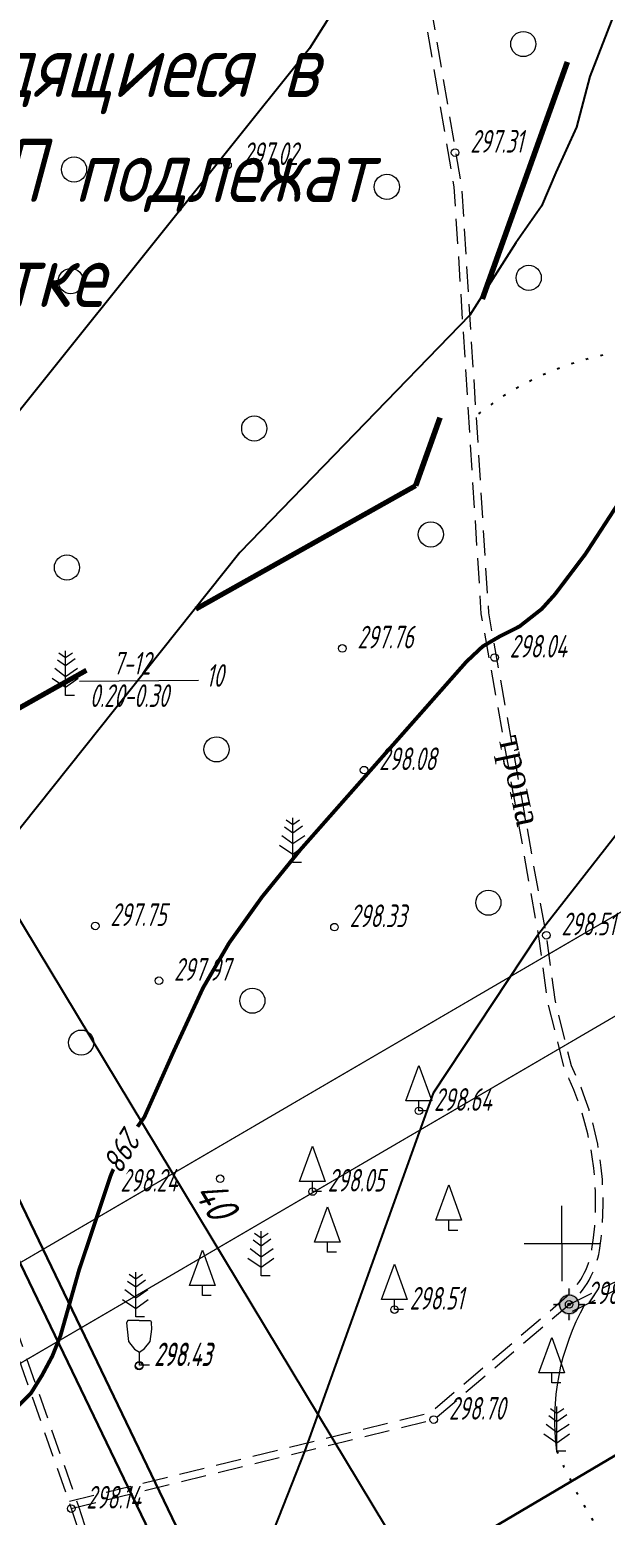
# Model space of a CAD drawing. Header units: metres. Extents: x -857 to 4713, y -766 to 4803.
# Drawn here: x 1919.6 to 1942.5, y 2021.8 to 2080.9 of the extents above; entities that cross this region are included whole.
import ezdxf
from ezdxf.lldxf.tags import DXFTag

# ---------------------------------------------------------------- set-up
doc = ezdxf.new("R2010")
doc.units = ezdxf.units.M
for name, pattern in [('71327800', [1, 0, -1]), ('DASHED', [0.75, 0.5, -0.25]), ('DASHEDX2', [1.5, 1, -0.5])]:
    doc.linetypes.add(name, pattern=pattern)
for name, color, linetype, lineweight, transparency in [('31252100', 7, 'Continuous', 18, 0.65), ('71133200', 7, 'Continuous', 18, 0.65), ('71133600', 7, 'Continuous', 18, 0.65), ('71133800', 7, 'Continuous', 18, 0.65), ('Commun', 7, 'Continuous', 18, 0.65), ('CONTOURS-LABEL', 7, 'Continuous', 18, 0.65), ('GEO_POINTS', 7, 'Continuous', 18, 0.65), ('Grid', 7, 'Continuous', 18, 0.65), ('Otm', 7, 'Continuous', 18, 0.65), ('Sit', 7, 'Continuous', 18, 0.65), ('Text', 7, 'Continuous', 18, 0.65), ('Us_znak', 7, 'Continuous', 18, 0.65), ('Us_znak_fon', 7, 'Continuous', 18, 0.65), ('Рамка и сетка', 7, 'Continuous', 18, 0.65)]:
    doc.layers.add(name, color=color, linetype=linetype, lineweight=lineweight, transparency=transparency)
for name, color, linetype in [('71327800', 7, 'Continuous'), ('R_Поверхность1_CNT-MAJ', 7, 'Continuous'), ('R_Поверхность1_CNT-MIN', 7, 'Continuous')]:
    doc.layers.add(name, color=color, linetype=linetype)
doc.layers.add('оси и размеры', color=7, linetype='Continuous', lineweight=18)
doc.styles.add('eskd', font='ESKD1.shx', dxfattribs={"width": 1.2, "oblique": 15})
doc.styles.get("Standard").update_dxf_attribs({"font": 'GOST_0.TTF', "oblique": 15})
doc.styles.add('style1', font='times.ttf', dxfattribs={"height": 1})
tags = doc.linetypes.add('122-6_3 Газопровод-тр.подземный', pattern='A,8,-2,8,-2,2.7,["Г",Standard,S=2.5,R=0,X=0,Y=-1.25],-2.5,2.8,-2,8,-2,8,-2', length=50).pattern_tags.tags
tags[12] = DXFTag(74, 10)
doc.linetypes.add('KABELww_500', pattern='A,0.0001,-0.4,[131,ltypeshp.shx,S=0.4,R=90,X=0.4,Y=-0.4],0.2,[131,ltypeshp.shx,S=0.2,R=90,X=0.4,Y=-0.2],3.6,[131,ltypeshp.shx,S=0.2,R=-90,X=-0.4,Y=0.2],0.2,[131,ltypeshp.shx,S=0.4,R=-90,X=-0.4,Y=0.4],-0.8,4,-0.4', length=9.6001)
doc.dimstyles.new('ISO-25', dxfattribs={"dimtxt": 2.5, "dimasz": 2.5, "dimexe": 1.25, "dimexo": 0.625, "dimtad": 1, "dimtxsty": 'Standard', "dimcen": 2.5, "dimadec": 0, "dimazin": 0, "dimtfac": 1, "dimtmove": 0, "dimatfit": 3, "dimfxl": 1, "dimarcsym": 0})

# ---------------------------------------------------------------- blocks, each defined once
blk = doc.blocks.new('31252100a')
blk.add_circle((0, 0), 1)
blk = doc.blocks.new('GRID')
at = {"layer": 'Grid', "color": 104}
blk.add_line((-1.5, 0), (1.5, 0), dxfattribs=at)
for points in [[(0, 0), (0, 1.5)], [(0, 0), (0, -1.5)]]:
    blk.add_lwpolyline(points, dxfattribs=at)
blk = doc.blocks.new('71133800')
blk.add_lwpolyline([(0.71, 0), (0, 0), (0, 0.8), (-1.03, 0.8), (0, 3.61), (1.01, 0.8), (-0.03, 0.8)])
at = {"style": 'eskd', "oblique": 15}
blk.add_attdef('Z', (1.57, -0.8), '', height=2, dxfattribs=at)
blk = doc.blocks.new('71133200')
for p, q in [((-0.924145, 3.560442), (-1.024145, 3.360442)), ((-0.024145, 3.560442), (-0.924145, 3.560442)), ((-0.024145, 3.560442), (0.875855, 3.560442)), ((0.875855, 3.560442), (0.958164, 3.395824)), ((-1.024145, 3.360442), (-0.977382, 2.864397)), ((-0.977382, 2.864397), (-0.861899, 1.88241)), ((0.861899, 1.88241), (0.975974, 2.864397)), ((0.975974, 2.864397), (0.958164, 3.395824)), ((-0.861899, 1.88241), (-0.374616, 1.28565)), ((-0.374616, 1.28565), (0, 1.039723)), ((0, 1.039723), (0.401375, 1.321765)), ((0.401375, 1.321765), (0.861899, 1.88241)), ((0, 0), (0, 1.039723)), ((0.8, 0), (0, 0))]:
    blk.add_line(p, q)
at = {"style": 'eskd', "oblique": 14.99997778}
blk.add_attdef('Z', (1.873004, -0.239356), '', height=2, dxfattribs=at)
blk = doc.blocks.new('71133600')
for p, q in [((-0.52, 3.39), (0, 3.02)), ((0, 3.02), (0.55, 3.39)), ((-0.86, 2.16), (0, 1.51)), ((0, 1.51), (0.96, 2.16))]:
    blk.add_line(p, q)
for points in [[(0.71, 0), (0, 0), (0, 3.55)], [(-0.64, 2.84), (0, 2.37), (0, 2.37), (0.78, 2.93)], [(-1.05, 1.38), (0, 0.67), (1, 1.38)]]:
    blk.add_lwpolyline(points)
at = {"style": 'eskd', "oblique": 15}
blk.add_attdef('Z', (2.03, -0.19), '', height=2, dxfattribs=at)
blk = doc.blocks.new('POINT')
at = {"layer": 'Us_znak', "linetype": 'Continuous', "lineweight": -2}
h = blk.add_hatch(color=0, dxfattribs=at)
edge = h.paths.add_edge_path()
edge.add_arc((0, 0), 0.05, 0, 360)
at = {"layer": 'Us_znak_fon', "linetype": 'Continuous', "true_color": 0xffffff}
blk.add_hatch(color=7, dxfattribs=at).paths.add_polyline_path([(-0.422, 0.05, -0.346708), (-0.05, 0.422), (-0.05, 0.625), (0.05, 0.625), (0.05, 0.422, -0.346708), (0.422, 0.05), (0.625, 0.05), (0.625, -0.05), (0.422, -0.05, -0.346708), (0.05, -0.422), (0.05, -0.625), (-0.05, -0.625), (-0.05, -0.422, -0.346708), (-0.422, -0.05), (-0.625, -0.05), (-0.625, 0.05)])
at = {"layer": 'Us_znak', "color": 0, "linetype": 'Continuous', "lineweight": -2}
for p, q in [((0, 0.375), (0, 0.625)), ((-0.625, 0), (-0.375, 0)), ((0.375, 0), (0.625, 0)), ((0, -0.625), (0, -0.375))]:
    blk.add_line(p, q, dxfattribs=at)
for radius in [0.375, 0.05]:
    blk.add_circle((0, 0), radius, dxfattribs=at)
blk = doc.blocks.new('*D357')
at = {"color": 0, "lineweight": -2, "transparency": 16777216}
for p, q in [((1915.715, 2051.942), (1915.983, 2052.104)), ((1916.093, 2050.711), (1936.366, 2017.102)), ((1937.279, 2016.193), (1937.547, 2016.355))]:
    blk.add_line(p, q, dxfattribs=at)
at = {"color": 0, "transparency": 16777216}
for points in [[(1916.272, 2050.818), (1915.915, 2050.603), (1915.448, 2051.781)], [(1936.544, 2017.21), (1936.188, 2016.994), (1937.012, 2016.032)]]:
    blk.add_solid(points, dxfattribs=at)
at = {"layer": 'Defpoints', "color": 0, "transparency": 16777216}
for p in [(1915.448, 2051.781), (1937.012, 2016.032, 300.747), (1937.012, 2016.032)]:
    blk.add_point(p, dxfattribs=at)
at = {"color": 0, "transparency": 16777216, "insert": (1927.032, 2034.391), "char_height": 1.25, "attachment_point": 5, "rotation": 301.09857}
blk.add_mtext('40', dxfattribs=at)

msp = doc.modelspace()

# ---------------------------------------------------------------- linework, layer by layer
at = {"layer": '71327800', "linetype": '71327800', "ltscale": 0.5, "flags": 128}
for points, elevation in [([(1954.934, 2068.665, -0.07446), (1946.129, 2068.154, 0.193189), (1937.378, 2065.533, 4.910384)], 298.241), ([(1940.579, 2024.391, 0.119824), (1946.777, 2016.169, 0.162636), (1948.115, 2015.659, -0.480593), (1948.497, 2013.781, -0.0793), (1943.589, 2012.345, -0.005364), (1938.651, 2011.772, 0.37879), (1934.265, 2006.987, 0.320853), (1936.007, 2006.296, -0.194474), (1940.117, 2005.301, 0.036726), (1941.609, 2001.035, 0.09024), (1942.952, 1999.028, 5.52321)], 303.345)]:
    msp.add_lwpolyline(points, format="xyb", dxfattribs=dict(at, elevation=elevation))
at = {"layer": 'Commun', "color": 1, "linetype": 'KABELww_500', "lineweight": 30, "elevation": 289.986, "flags": 128}
for points in [[(1823.243, 2243.929), (1855.866, 2166.081), (1875.595, 2122.577), (1937.084, 1994.846)], [(1911.599, 2187.963), (1910.82, 2191.881), (1900.057, 2189.589), (1901.548, 2182.887), (1892.621, 2181.167), (1874.222, 2128), (1938.021, 1995.278)]]:
    msp.add_lwpolyline(points, dxfattribs=at)
at = {"layer": 'Defpoints', "ltscale": 100}
msp.add_circle((2001.754, 2181.724, -290078.677), 114.911, dxfattribs=at)
at = {"layer": 'GEO_POINTS', "color": 1}
for points, elevation in [([(1936.536, 2075.969), (1936.536, 2075.969)], 297.311), ([(1927.5, 2075.477), (1927.5, 2075.477)], 297.023), ([(1932.058, 2056.277), (1932.058, 2056.277)], 297.764), ([(1938.103, 2055.916), (1938.103, 2055.916)], 298.044), ([(1932.92, 2051.444), (1932.92, 2051.444)], 298.077), ([(1922.246, 2045.254), (1922.246, 2045.254)], 297.746), ([(1931.746, 2045.207), (1931.746, 2045.207)], 298.327), ([(1940.159, 2044.883), (1940.159, 2044.883)], 298.514), ([(1924.776, 2043.079), (1924.776, 2043.079)], 297.973), ([(1935.101, 2037.911), (1935.101, 2037.911)], 298.638), ([(1927.207, 2035.215), (1927.207, 2035.215)], 298.244), ([(1930.878, 2034.705), (1930.878, 2034.705)], 298.047), ([(1934.129, 2030.017), (1934.129, 2030.017)], 298.513), ([(1941.064, 2030.223), (1941.064, 2030.223)], 298.912), ([(1923.985, 2027.772), (1923.985, 2027.772)], 298.432), ([(1923.999, 2027.806), (1923.999, 2027.806)], 298.435), ([(1935.689, 2025.645), (1935.689, 2025.645)], 298.698), ([(1921.296, 2022.114), (1921.296, 2022.114)], 298.143)]:
    msp.add_lwpolyline(points, dxfattribs=dict(at, elevation=elevation))
for centre in [(1936.536, 2075.969, 297.311), (1927.5, 2075.477, 297.023), (1932.058, 2056.277, 297.764), (1938.103, 2055.916, 298.044), (1932.92, 2051.444, 298.077), (1922.246, 2045.254, 297.746), (1931.746, 2045.207, 298.327), (1940.159, 2044.883, 298.514), (1924.776, 2043.079, 297.973), (1935.101, 2037.911, 298.638), (1927.207, 2035.215, 298.244), (1930.878, 2034.705, 298.047), (1941.064, 2030.223, 298.912), (1934.129, 2030.017, 298.513), (1923.985, 2027.772, 298.432), (1923.999, 2027.806, 298.435), (1935.689, 2025.645, 298.698), (1921.296, 2022.114, 298.143)]:
    msp.add_circle(centre, 0.15, dxfattribs=at)
at = {"layer": 'R_Поверхность1_CNT-MAJ', "color": 32, "const_width": 0.15, "elevation": 298}
msp.add_lwpolyline([(1953.153, 2078.802), (1945.923, 2066.508), (1941.713, 2060.029), (1940.506, 2058.432), (1939.976, 2057.844), (1939.092, 2057.15), (1938.312, 2056.757), (1937.631, 2056.357), (1936.981, 2055.745), (1930.411, 2048.304), (1928.869, 2046.406), (1927.565, 2044.582), (1926.524, 2042.79), (1925.335, 2040.217), (1924.195, 2037.658), (1923.695, 2036.963), (1923.204, 2036.159), (1922.863, 2035.351), (1921.599, 2031.571), (1920.867, 2028.982), (1920.543, 2028.171), (1920.138, 2027.415), (1919.688, 2026.688), (1919.101, 2026.104)], dxfattribs=at)
at = {"layer": 'R_Поверхность1_CNT-MIN', "color": 32}
for points, elevation in [([(1938.197, 2091.915), (1930.751, 2080.103)], 297), ([(1945.671, 2088.759), (1941.89, 2078.99), (1941.354, 2076.985), (1940.541, 2075.176), (1939.968, 2073.837), (1938.944, 2072.382), (1937.126, 2069.515), (1927.993, 2060.089), (1916.823, 2046.087), (1915.794, 2044.933), (1915.317, 2044.289), (1915.001, 2043.596), (1914.751, 2042.81), (1914.439, 2042.068), (1913.989, 2041.457), (1913.362, 2041.103), (1912.587, 2040.881), (1910.012, 2040.446), (1901.29, 2036.747), (1901.244, 2036.717)], 297.5), ([(1930.751, 2080.103), (1913.993, 2059.185), (1910.528, 2054.594), (1909.312, 2053.115), (1908.581, 2052.591), (1907.769, 2052.094), (1905.98, 2051.188), (1904.094, 2050.409), (1901.409, 2049.506), (1900.627, 2049.282), (1899.386, 2049.021), (1896.022, 2048.742)], 297), ([(1943.607, 2049.739), (1939.813, 2044.875), (1935.666, 2038.617), (1930.553, 2024.385), (1926.543, 2014.194), (1926.006, 2013.12), (1925.448, 2012.165), (1924.864, 2011.35), (1924.143, 2010.587), (1923.392, 2009.992), (1922.621, 2009.51), (1921.058, 2008.658), (1920.287, 2008.176), (1915.209, 2004.419), (1915.209, 2004.419)], 298.5)]:
    msp.add_lwpolyline(points, dxfattribs=dict(at, elevation=elevation))
at = {"layer": 'Sit', "linetype": 'DASHEDX2', "elevation": 296.46, "flags": 128}
for points in [[(1921.225, 2022.405), (1935.549, 2025.919), (1940.87, 2030.452, 0.178908), (1941.97, 2032.412, 0.155737), (1940.87, 2039.595), (1940.209, 2042.272), (1939.862, 2044.837), (1937.576, 2057.656), (1936.503, 2074.605), (1934.509, 2086.252)], [(1921.296, 2022.114), (1935.689, 2025.645), (1941.064, 2030.223, 0.178908), (1942.266, 2032.366, 0.155045), (1941.154, 2039.699), (1940.504, 2042.328), (1940.159, 2044.883), (1937.874, 2057.691), (1936.801, 2074.64), (1934.804, 2086.303)]]:
    msp.add_lwpolyline(points, format="xyb", dxfattribs=at)
for points in [[(1903.138, 2069.979), (1907.271, 2059.138), (1913.078, 2044.343), (1917.083, 2035.006), (1921.58, 2022.21), (1926.545, 2007.232), (1930.109, 1994.98)], [(1902.857, 2069.872), (1906.991, 2059.029), (1912.8, 2044.229), (1916.803, 2034.897), (1921.296, 2022.114), (1926.259, 2007.143), (1929.821, 1994.896)], [(1941.064, 2030.223), (1949.126, 2034.176), (1957.443, 2037.809), (1967.944, 2046.311)], [(1941.196, 2029.954), (1949.252, 2033.904), (1957.6, 2037.55), (1968.133, 2046.078)]]:
    msp.add_lwpolyline(points, dxfattribs=at)
at = {"layer": 'Sit', "flags": 128}
msp.add_lwpolyline([(1921.618, 2054.977), (1926.349, 2055.01)], dxfattribs=at)
at = {"layer": 'Sit', "const_width": 0.05}
for points, elevation in [([(1871.933, 2004.244), (1950.376, 2050.043)], 312.927), ([(1954.697, 2048.566), (1877.858, 2003.703), (1873.637, 2001.813)], 300.07)]:
    msp.add_lwpolyline(points, dxfattribs=dict(at, elevation=elevation))
at = {"layer": 'Рамка и сетка', "elevation": 303.345}
msp.add_lwpolyline([(1940.579, 2024.391, -0.161411), (1941.689, 2030.223, -7.675254)], format="xyb", dxfattribs=at)

# ---------------------------------------------------------------- block references
at = {"layer": '31252100', "color": 7, "xscale": 0.5, "yscale": 0.5, "zscale": 0.5}
for p in [(1939.244, 2080.284), (1921.403, 2075.299), (1933.827, 2074.609), (1921.275, 2070.867), (1939.459, 2070.997), (1928.561, 2065.014), (1935.571, 2060.805), (1921.123, 2059.492), (1927.063, 2052.269), (1937.858, 2046.179), (1928.486, 2042.285), (1921.686, 2040.621)]:
    msp.add_blockref('31252100a', p, dxfattribs=at)
at = {"layer": '71133200', "color": 0, "xscale": 0.5, "yscale": 0.5, "zscale": 0.5}
msp.add_blockref('71133200', (1923.999, 2027.806, 298.435), dxfattribs=at)
at = {"layer": '71133600', "color": 7, "xscale": 0.5, "yscale": 0.5, "zscale": 0.5}
msp.add_blockref('71133600', (1921.065, 2054.41), dxfattribs=at)
at = {"layer": '71133600', "color": 0, "xscale": 0.5, "yscale": 0.5, "zscale": 0.5}
for p in [(1930.087, 2047.769, 298.244), (1928.833, 2031.363, 298.732), (1923.853, 2029.729, 298.485), (1940.579, 2024.391, 303.345)]:
    msp.add_blockref('71133600', p, dxfattribs=at)
at = {"layer": '71133800', "color": 0, "xscale": 0.5, "yscale": 0.5, "zscale": 0.5}
for p in [(1935.101, 2037.911, 298.638), (1930.878, 2034.705, 298.047), (1936.283, 2033.162, 297.999), (1931.473, 2032.299, 298.551), (1926.501, 2030.571, 298.392), (1934.129, 2030.017, 298.513), (1940.375, 2027.104, 298.942)]:
    msp.add_blockref('71133800', p, dxfattribs=at)
at = {"layer": 'Grid', "color": 7, "linetype": 'Continuous'}
msp.add_blockref('GRID', (1940.777, 2032.64), dxfattribs=at)
at = {"layer": 'Sit', "linetype": 'Continuous'}
msp.add_blockref('POINT', (1941.064, 2030.223, 298.912), dxfattribs=at)

# ---------------------------------------------------------------- texts
at = {"color": 1, "insert": (1895.703, 2080.674), "char_height": 2.5, "attachment_point": 1}
msp.add_mtext_dynamic_manual_height_columns('Все деревья, находящиеся в охранной зоне ЛЭП подлежат санитарной зачистке', width=47.00627, gutter_width=12.5, heights=[0], dxfattribs=at)
at = {"layer": 'GEO_POINTS', "oblique": 13, "width": 0.8}
for s, p in [('297.31', (1937.136, 2075.969, 297.311)), ('297.02', (1928.1, 2075.477, 297.023)), ('297.76', (1932.658, 2056.277, 297.764)), ('298.04', (1938.703, 2055.916, 298.044)), ('298.08', (1933.52, 2051.444, 298.077)), ('297.75', (1922.846, 2045.254, 297.746)), ('298.33', (1932.346, 2045.207, 298.327)), ('298.51', (1940.759, 2044.883, 298.514)), ('297.97', (1925.376, 2043.079, 297.973)), ('298.64', (1935.701, 2037.911, 298.638)), ('298.24', (1923.246, 2034.703, 298)), ('298.05', (1931.478, 2034.705, 298.047)), ('298.91', (1941.768, 2030.234, 298.91)), ('298.51', (1934.729, 2030.017, 298.513)), ('298.43', (1924.585, 2027.772, 298.432)), ('298.43', (1924.599, 2027.806, 298.435)), ('298.70', (1936.289, 2025.645, 298.698)), ('298.14', (1921.896, 2022.114, 298.143))]:
    msp.add_text(s, height=0.9, dxfattribs=at).set_placement(p)
at = {"layer": 'Otm', "oblique": 13, "width": 0.8}
for s, p in [('7-12', (1922.956, 2055.238, 0.02)), ('10', (1926.649, 2054.752, 0.02)), ('0.20-0.30', (1922.03, 2053.951, 0.02))]:
    msp.add_text(s, height=0.9, dxfattribs=at).set_placement(p)
at = {"layer": 'Text', "style": 'style1'}
msp.add_text('тропа', height=1, rotation=281.82992, dxfattribs=at).set_placement((1938.256, 2052.724, -296.436))

# ---------------------------------------------------------------- next in the draw order: texts
at = {"layer": 'CONTOURS-LABEL', "color": 32, "insert": (1923.394, 2036.47, 298), "char_height": 0.9, "attachment_point": 5, "rotation": 238.56784, "bg_fill": 3, "box_fill_scale": 1.2, "bg_fill_color": 256, "bg_fill_true_color": 13158600, "bg_fill_transparency": 0}
msp.add_mtext('298', dxfattribs=at)

# ---------------------------------------------------------------- next in the draw order: linework, layer by layer
at = {"linetype": 'DASHED', "lineweight": 70, "ltscale": 20, "elevation": 312.927}
msp.add_lwpolyline([(1986.518, 2206.654), (1934.961, 2062.739), (1871.744, 2027.238)], dxfattribs=at)
msp.add_circle((1927.819, 2018.595), 2784.802)
at = {"layer": 'оси и размеры', "linetype": '122-6_3 Газопровод-тр.подземный', "const_width": 0.1, "elevation": -0.093}
msp.add_lwpolyline([(2004.833, 2050.238), (1975.217, 2043.327), (1925.693, 2014.058), (1916.169, 2009.928), (1903.084, 2040.1)], dxfattribs=at)

# ---------------------------------------------------------------- next in the draw order: dimensions: what is measured, and where the dimension line sits
dim = msp.add_aligned_dim(p1=(1915.448, 2051.781), p2=(1937.012, 2016.032, 300.747), distance=0, text='40', dimstyle='ISO-25', override={"dimscale": 0.5})
dim.commit()
dim.dimension.update_dxf_attribs({"geometry": '*D357', "text_midpoint": (1927.032, 2034.391)})

doc.saveas('drawing.dxf')
